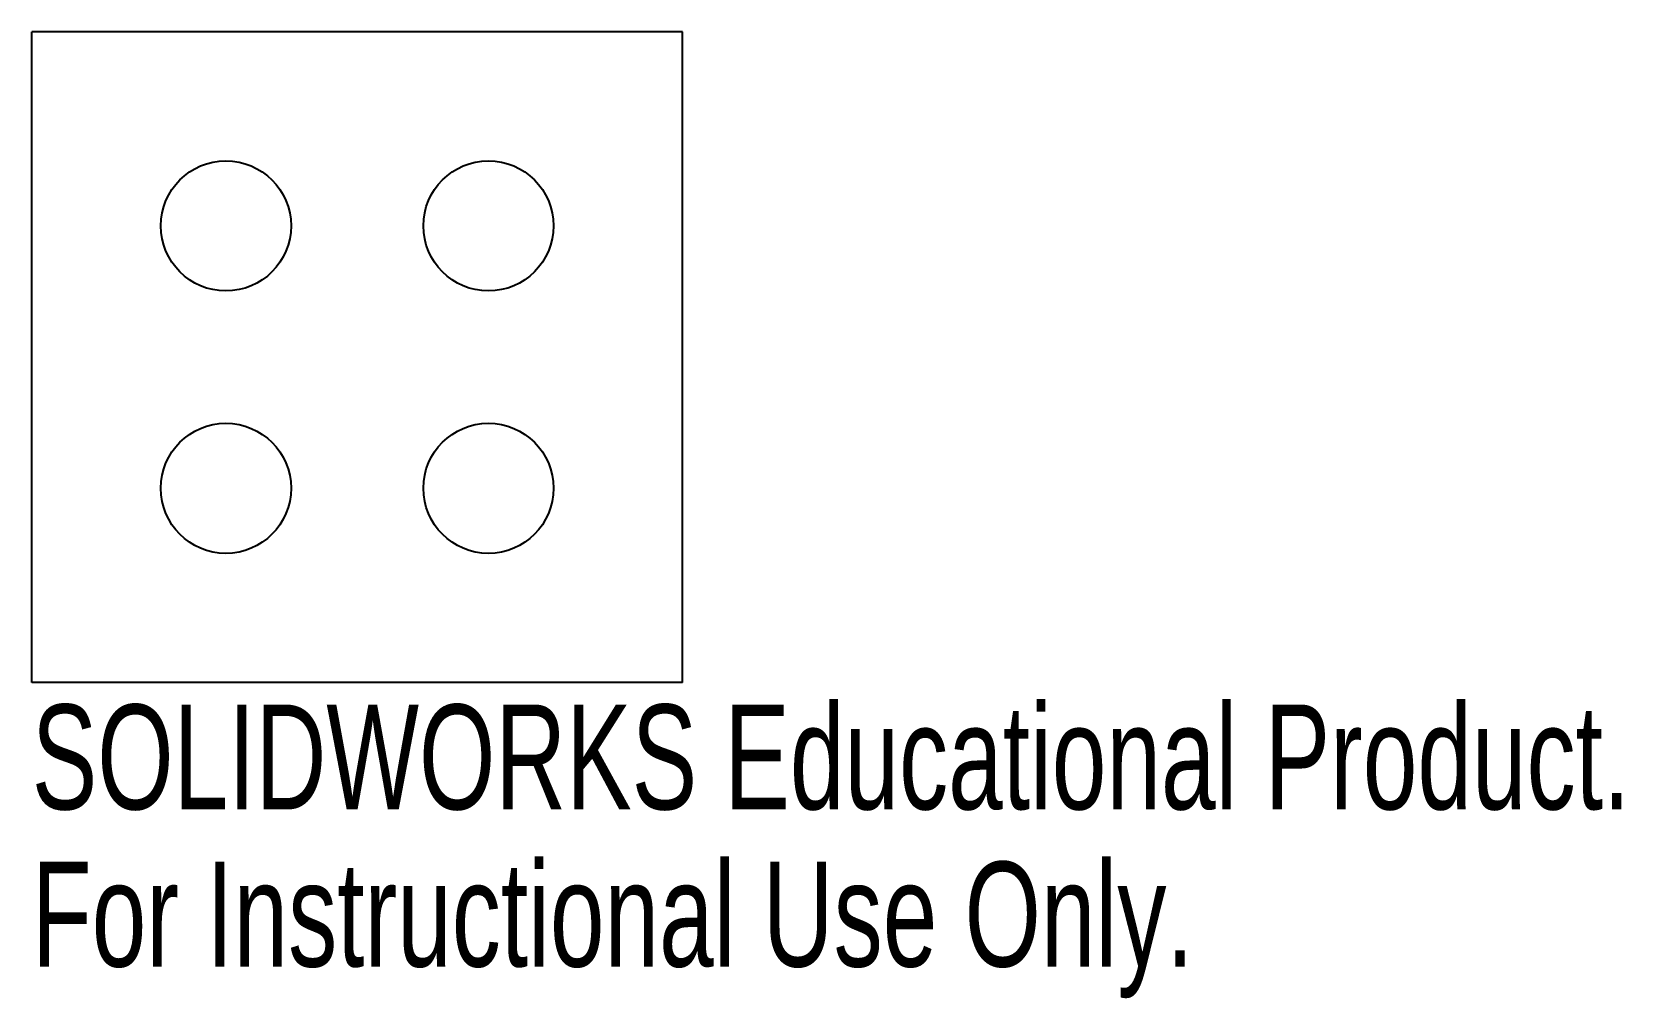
# Model space of a CAD drawing. Header units: millimetres. Extents: x -15 to 58.3, y -29.6 to 15.
import ezdxf

# ---------------------------------------------------------------- set-up
doc = ezdxf.new("R2010")
doc.units = ezdxf.units.MM
doc.styles.add('SLDTEXTSTYLE0', font='TXT', dxfattribs={"width": 0.7})

msp = doc.modelspace()

# ---------------------------------------------------------------- linework, layer by layer
at = {"color": 7, "linetype": 'Continuous', "lineweight": 25}
for p, q in [((15, 15), (-15, 15)), ((-15, -15), (-15, 15)), ((15, -15), (15, 15)), ((15, -15), (-15, -15))]:
    msp.add_line(p, q, dxfattribs=at)
for centre in [(-6.05, 6.05), (6.05, 6.05), (-6.05, -6.05), (6.05, -6.05)]:
    msp.add_circle(centre, 3, dxfattribs=at)

# ---------------------------------------------------------------- texts
at = {"color": 7, "linetype": 'Continuous', "char_height": 4.83362, "attachment_point": 1, "style": 'SLDTEXTSTYLE0'}
for s, insert in [('SOLIDWORKS Educational Product.', (-15, -16.02)), ('For Instructional Use Only.', (-15, -23.27))]:
    msp.add_mtext(s, dxfattribs=dict(at, insert=insert))

doc.saveas('drawing.dxf')
